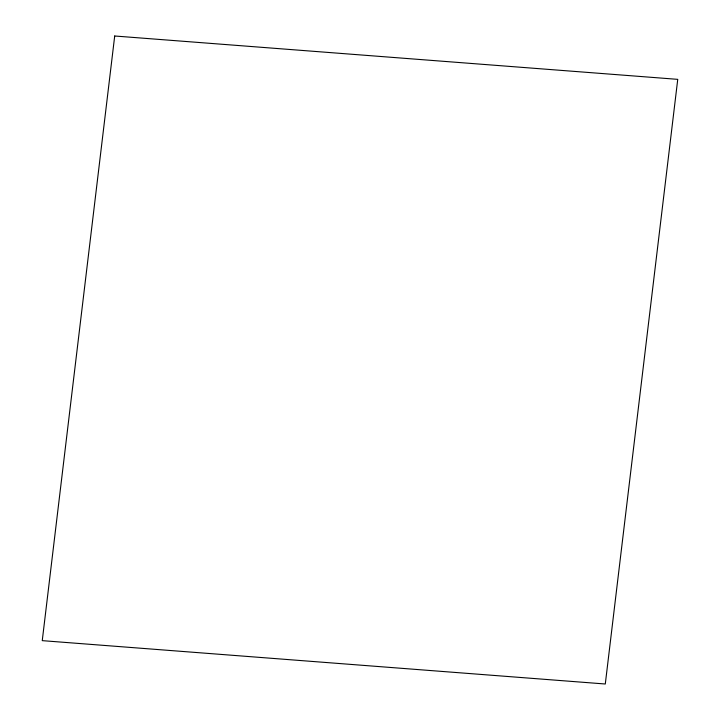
<?xml version="1.0" encoding="UTF-8"?>
<svg xmlns="http://www.w3.org/2000/svg" width="720" height="720" viewBox="0 0 720 720"><rect width="100%" height="100%" fill="white"/><g stroke="black" fill="none" stroke-linecap="round" stroke-linejoin="round"><path stroke-width="1.08" d="M114.705 36L42.255 640.647L605.295 684L677.745 79.353L114.705 36"/></g></svg>
